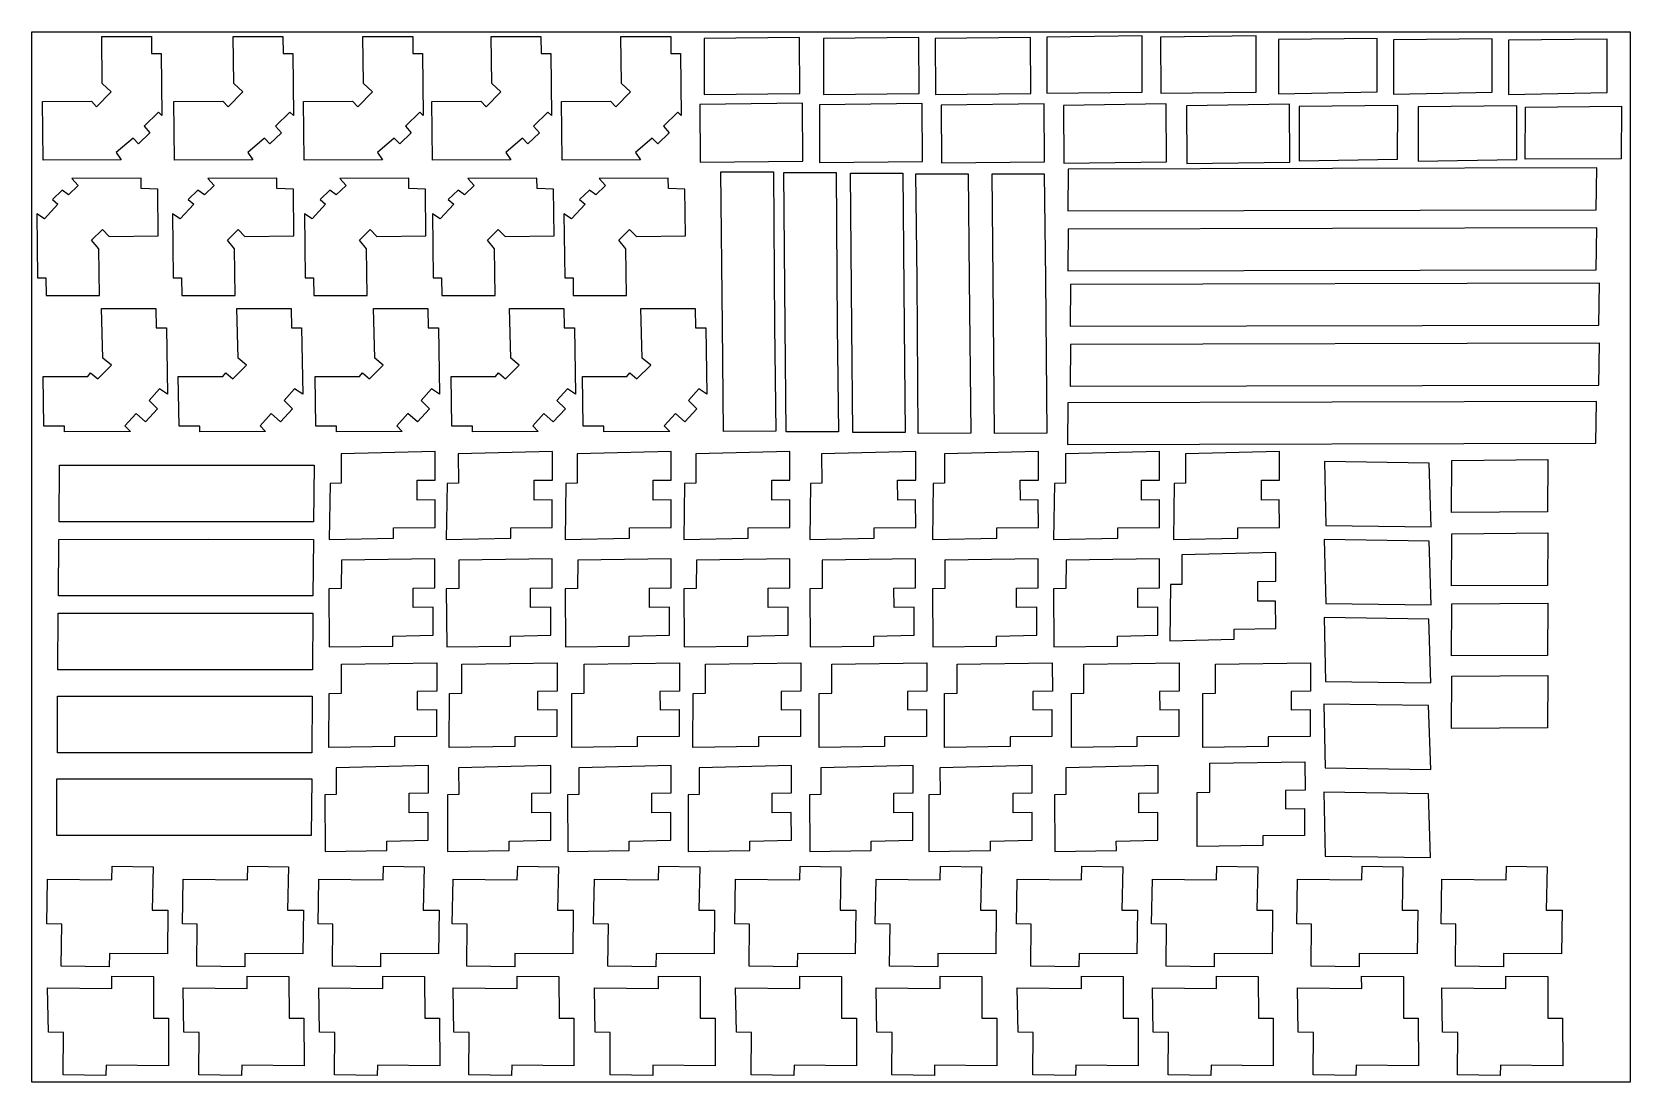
# Model space of a CAD drawing. Extents: x 144 to 1368, y 382 to 1220.
# Drawn here: x 784 to 1368, y 836 to 1220 of the extents above; entities that cross this region are included whole.
import ezdxf

# ---------------------------------------------------------------- set-up
doc = ezdxf.new("R2010")
doc.units = 0
doc.layers.add('Layer_1', color=7, linetype='CONTINUOUS')

msp = doc.modelspace()

# ---------------------------------------------------------------- linework, layer by layer
at = {"layer": 'Layer_1', "color": 1}
for points in [[(783.7868, 1220.044602), (1367.785692, 1220.044602)], [(1367.785692, 836.044316), (783.7868, 836.044316), (783.7868, 1220.044602)], [(1367.785692, 1220.044602), (1367.785692, 836.044316)]]:
    msp.add_lwpolyline(points, dxfattribs=at)
at = {"layer": 'Layer_1', "color": 5}
for points in [[(827.455867, 1218.4208), (827.527867, 1212.14739), (831.020872, 1212.15729), (831.284873, 1189.489656), (830.015871, 1190.740358), (824.790863, 1185.62065), (826.879866, 1183.207946), (822.71786, 1179.16674), (820.722857, 1181.221143), (814.603847, 1176.010535), (816.42785, 1173.239831), (787.854806, 1173.157231), (787.599806, 1194.647564), (805.515833, 1194.702264), (807.420836, 1192.647661), (812.785844, 1198.106969), (809.470839, 1201.163774), (809.271839, 1218.3672), (827.455867, 1218.4208)], [(875.50394, 1218.4208), (875.57594, 1212.14739), (879.068946, 1212.15729), (879.332946, 1189.489656), (878.063944, 1190.740358), (872.838936, 1185.62065), (874.927939, 1183.207946), (870.765933, 1179.16674), (868.77093, 1181.221143), (862.651921, 1176.010535), (864.476923, 1173.239831), (835.90288, 1173.157231), (835.648879, 1194.647564), (853.563907, 1194.702264), (855.46891, 1192.647661), (860.834918, 1198.106969), (857.518913, 1201.163774), (857.320913, 1218.3672), (875.50394, 1218.4208)], [(922.917013, 1218.4208), (922.989013, 1212.14739), (926.483018, 1212.15729), (926.746019, 1189.489656), (925.478017, 1190.740358), (920.253009, 1185.62065), (922.341012, 1183.207946), (918.179006, 1179.16674), (916.184002, 1181.221143), (910.064993, 1176.010535), (911.889996, 1173.239831), (883.315952, 1173.157231), (883.061952, 1194.647564), (900.976979, 1194.702264), (902.881982, 1192.647661), (908.24799, 1198.106969), (904.932985, 1201.163774), (904.733985, 1218.3672), (922.917013, 1218.4208)], [(969.780084, 1218.4208), (969.852084, 1212.14739), (973.34509, 1212.15729), (973.60909, 1189.489656), (972.340088, 1190.740358), (967.11508, 1185.62065), (969.204083, 1183.207946), (965.042077, 1179.16674), (963.047074, 1181.221143), (956.928065, 1176.010535), (958.752067, 1173.239831), (930.179024, 1173.157231), (929.924023, 1194.647564), (947.840051, 1194.702264), (949.745054, 1192.647661), (955.110062, 1198.106969), (951.795057, 1201.163774), (951.597057, 1218.3672), (969.780084, 1218.4208)], [(1017.196157, 1218.4208), (1017.268157, 1212.14739), (1020.762162, 1212.15729), (1021.025163, 1189.489656), (1019.757161, 1190.740358), (1014.532153, 1185.62065), (1016.621156, 1183.207946), (1012.45815, 1179.16674), (1010.463146, 1181.221143), (1004.345137, 1176.010535), (1006.16914, 1173.239831), (977.596096, 1173.157231), (977.341096, 1194.647564), (995.256123, 1194.702264), (997.161126, 1192.647661), (1002.527134, 1198.106969), (999.212129, 1201.163774), (999.013129, 1218.3672), (1017.196157, 1218.4208)], [(1029.495176, 1197.114567), (1064.360229, 1197.526068), (1064.318229, 1218.054499), (1029.447176, 1217.642399), (1029.495176, 1197.114567)], [(1073.081242, 1197.114567), (1107.945295, 1197.526068), (1107.905295, 1218.054499), (1073.033242, 1217.642399), (1073.081242, 1197.114567)], [(1113.925305, 1197.114567), (1148.785358, 1197.526068), (1148.745358, 1218.054499), (1113.875304, 1217.642399), (1113.925305, 1197.114567)], [(1154.655367, 1197.627568), (1189.52542, 1198.039069), (1189.47542, 1218.5675), (1154.605367, 1218.1554), (1154.655367, 1197.627568)], [(1196.30543, 1197.627568), (1231.175484, 1198.039069), (1231.125484, 1218.5675), (1196.25543, 1218.1554), (1196.30543, 1197.627568)], [(1239.285496, 1197.400168), (1275.345551, 1198.082969), (1275.365551, 1217.661999), (1239.295496, 1217.244898), (1239.285496, 1197.400168)], [(1281.34556, 1197.296768), (1317.405615, 1197.979569), (1317.425615, 1217.558599), (1281.36556, 1217.141498), (1281.34556, 1197.296768)], [(1323.415625, 1197.193368), (1359.46568, 1197.876169), (1359.48568, 1217.455199), (1323.425625, 1217.038098), (1323.415625, 1197.193368)], [(1027.842173, 1193.518462), (1027.941173, 1172.43023), (1065.546231, 1172.81703), (1065.42623, 1194.023663), (1027.842173, 1193.518462)], [(1071.54024, 1193.411062), (1071.63924, 1172.32283), (1109.245297, 1172.70963), (1109.125297, 1193.916263), (1071.54024, 1193.411062)], [(1116.065308, 1193.301562), (1116.165308, 1172.213429), (1153.775365, 1172.60023), (1153.655365, 1193.806762), (1116.065308, 1193.301562)], [(1160.715376, 1193.191861), (1160.815376, 1172.103629), (1198.415434, 1172.49043), (1198.295433, 1193.697062), (1160.715376, 1193.191861)], [(1205.735445, 1193.081261), (1205.835445, 1171.993029), (1243.435502, 1172.37983), (1243.315502, 1193.586462), (1205.735445, 1193.081261)], [(1246.815508, 1172.88143), (1282.865563, 1173.564231), (1282.885563, 1193.143261), (1246.825508, 1192.726161), (1246.815508, 1172.88143)], [(1290.335574, 1172.77443), (1326.395629, 1173.457231), (1326.415629, 1193.036361), (1290.355574, 1192.619261), (1290.335574, 1172.77443)], [(1329.495634, 1173.474531), (1329.575634, 1192.574461), (1364.725688, 1192.842561), (1364.555687, 1173.695932), (1329.495634, 1173.474531)], [(1055.172215, 1112.633738), (1055.581215, 1074.032679), (1036.517186, 1073.966679), (1036.108186, 1112.570738), (1035.573185, 1168.843324), (1054.738214, 1168.900024), (1055.172215, 1112.633738)], [(1078.09525, 1112.436738), (1078.50425, 1073.836679), (1059.441221, 1073.769679), (1059.032221, 1112.374738), (1058.49722, 1168.646524), (1077.661249, 1168.703224), (1078.09525, 1112.436738)], [(1102.475287, 1112.182738), (1102.885288, 1073.582679), (1083.825259, 1073.515679), (1083.416258, 1112.120738), (1082.881257, 1168.392524), (1102.045286, 1168.449224), (1102.475287, 1112.182738)], [(1107.255294, 1129.526764), (1106.845294, 1168.126823), (1125.915323, 1168.193423), (1126.325324, 1129.588764), (1126.855324, 1073.316678), (1107.695295, 1073.259678), (1107.255294, 1129.526764)], [(1135.055337, 1129.526764), (1134.645336, 1168.126823), (1153.715365, 1168.193423), (1154.115366, 1129.588764), (1154.655367, 1073.316678), (1135.485338, 1073.259678), (1135.055337, 1129.526764)], [(1355.685674, 1170.307827), (1162.405379, 1169.824226), (1162.305378, 1154.602803), (1355.415674, 1155.032803), (1355.685674, 1170.307827)], [(798.394823, 1166.440821), (800.732826, 1163.865817), (797.171821, 1160.533812), (794.844817, 1162.184814), (791.285812, 1158.759809), (793.272815, 1157.106806), (788.323807, 1151.648798), (785.530803, 1153.574801), (785.813803, 1130.068765), (788.859808, 1130.079765), (788.938808, 1123.628755), (808.413838, 1123.695755), (808.206837, 1140.746781), (805.584833, 1143.872786), (809.505839, 1147.849792), (812.027843, 1145.276788), (829.927871, 1145.426788), (829.72487, 1162.578815), (823.723861, 1162.836815), (823.680861, 1166.525821), (798.394823, 1166.440821)], [(848.002898, 1166.440821), (850.340902, 1163.865817), (846.779896, 1160.533812), (844.452893, 1162.184814), (840.893887, 1158.759809), (842.88089, 1157.106806), (837.931883, 1151.648798), (835.139879, 1153.574801), (835.421879, 1130.068765), (838.468884, 1130.079765), (838.546884, 1123.628755), (858.021914, 1123.695755), (857.814913, 1140.746781), (855.192909, 1143.872786), (859.113915, 1147.849792), (861.636919, 1145.276788), (879.535946, 1145.426788), (879.332946, 1162.578815), (873.331937, 1162.836815), (873.288937, 1166.525821), (848.002898, 1166.440821)], [(896.235972, 1166.440821), (898.572976, 1163.865817), (895.01297, 1160.533812), (892.685967, 1162.184814), (889.125961, 1158.759809), (891.113964, 1157.106806), (886.164957, 1151.648798), (883.371952, 1153.574801), (883.654953, 1130.068765), (886.700957, 1130.079765), (886.779958, 1123.628755), (906.254987, 1123.695755), (906.047987, 1140.746781), (903.425983, 1143.872786), (907.346989, 1147.849792), (909.868993, 1145.276788), (927.76902, 1145.426788), (927.56602, 1162.578815), (921.565011, 1162.836815), (921.522011, 1166.525821), (896.235972, 1166.440821)], [(943.035043, 1166.440821), (945.373047, 1163.865817), (941.812042, 1160.533812), (939.485038, 1162.184814), (935.926033, 1158.759809), (937.913036, 1157.106806), (932.964028, 1151.648798), (930.172024, 1153.574801), (930.454024, 1130.068765), (933.501029, 1130.079765), (933.579029, 1123.628755), (953.054059, 1123.695755), (952.847058, 1140.746781), (950.225054, 1143.872786), (954.14606, 1147.849792), (956.669064, 1145.276788), (974.569092, 1145.426788), (974.365091, 1162.578815), (968.364082, 1162.836815), (968.321082, 1166.525821), (943.035043, 1166.440821)], [(991.041117, 1166.440821), (993.37912, 1163.865817), (989.818115, 1160.533812), (987.491111, 1162.184814), (983.932106, 1158.759809), (985.919109, 1157.106806), (980.970101, 1151.648798), (978.178097, 1153.574801), (978.460098, 1130.068765), (981.507102, 1130.079765), (981.585102, 1123.628755), (1001.060132, 1123.695755), (1000.853132, 1140.746781), (998.231128, 1143.872786), (1002.152134, 1147.849792), (1004.675138, 1145.276788), (1022.575165, 1145.426788), (1022.371165, 1162.578815), (1016.370156, 1162.836815), (1016.327155, 1166.525821), (991.041117, 1166.440821)], [(1355.685674, 1148.361793), (1162.405379, 1147.877792), (1162.305378, 1132.656769), (1355.415674, 1133.08677), (1355.685674, 1148.361793)], [(1356.625675, 1128.124762), (1163.34538, 1127.641761), (1163.24538, 1112.419738), (1356.355675, 1112.849739), (1356.625675, 1128.124762)], [(829.096869, 1118.964748), (829.20487, 1111.871737), (832.959875, 1111.883737), (833.340876, 1087.6227), (830.403871, 1089.533703), (826.595866, 1085.319697), (829.67487, 1082.211692), (825.269864, 1077.517685), (821.827858, 1080.501689), (817.779852, 1076.047683), (819.755855, 1073.897679), (795.737818, 1073.776679), (795.702818, 1075.935682), (788.175807, 1075.891682), (787.889806, 1094.02171), (804.148831, 1094.10671), (805.218833, 1095.432712), (807.801837, 1093.162709), (812.814845, 1098.229716), (809.74384, 1100.73872), (809.223839, 1118.888748), (829.096869, 1118.964748)], [(878.474945, 1118.964748), (878.582945, 1111.871737), (882.336951, 1111.883737), (882.718951, 1087.6227), (879.780947, 1089.533703), (875.972941, 1085.319697), (879.052946, 1082.211692), (874.647939, 1077.517685), (871.204934, 1080.501689), (867.157928, 1076.047683), (869.132931, 1073.897679), (845.115894, 1073.776679), (845.079894, 1075.935682), (837.553882, 1075.891682), (837.267882, 1094.02171), (853.525907, 1094.10671), (854.596908, 1095.432712), (857.179912, 1093.162709), (862.19192, 1098.229716), (859.121915, 1100.73872), (858.601914, 1118.888748), (878.474945, 1118.964748)], [(928.462021, 1118.964748), (928.570021, 1111.871737), (932.324027, 1111.883737), (932.706028, 1087.6227), (929.769023, 1089.533703), (925.960017, 1085.319697), (929.040022, 1082.211692), (924.635015, 1077.517685), (921.19201, 1080.501689), (917.145004, 1076.047683), (919.120007, 1073.897679), (895.10297, 1073.776679), (895.06797, 1075.935682), (887.540959, 1075.891682), (887.254958, 1094.02171), (903.512983, 1094.10671), (904.583985, 1095.432712), (907.166989, 1093.162709), (912.179996, 1098.229716), (909.108992, 1100.73872), (908.588991, 1118.888748), (928.462021, 1118.964748)], [(978.141097, 1118.964748), (978.249097, 1111.871737), (982.003103, 1111.883737), (982.385104, 1087.6227), (979.447099, 1089.533703), (975.639093, 1085.319697), (978.719098, 1082.211692), (974.314091, 1077.517685), (970.871086, 1080.501689), (966.82408, 1076.047683), (968.799083, 1073.897679), (944.781046, 1073.776679), (944.746046, 1075.935682), (937.220035, 1075.891682), (936.934034, 1094.02171), (953.192059, 1094.10671), (954.263061, 1095.432712), (956.846065, 1093.162709), (961.858072, 1098.229716), (958.788068, 1100.73872), (958.268067, 1118.888748), (978.141097, 1118.964748)], [(1026.177171, 1118.964748), (1026.285171, 1111.871737), (1030.040176, 1111.883737), (1030.422177, 1087.6227), (1027.484173, 1089.533703), (1023.676167, 1085.319697), (1026.755171, 1082.211692), (1022.350165, 1077.517685), (1018.908159, 1080.501689), (1014.860153, 1076.047683), (1016.836156, 1073.897679), (992.81812, 1073.776679), (992.783119, 1075.935682), (985.256108, 1075.891682), (984.970108, 1094.02171), (1001.229132, 1094.10671), (1002.299134, 1095.432712), (1004.882138, 1093.162709), (1009.895146, 1098.229716), (1006.824141, 1100.73872), (1006.30414, 1118.888748), (1026.177171, 1118.964748)], [(1356.625675, 1106.178729), (1163.34538, 1105.695728), (1163.24538, 1090.473705), (1356.355675, 1090.903705), (1356.625675, 1106.178729)], [(1355.575674, 1084.935696), (1162.285378, 1084.452695), (1162.185378, 1069.230672), (1355.305673, 1069.660673), (1355.575674, 1084.935696)], [(892.402966, 1034.435619), (915.960002, 1034.96762), (915.950002, 1038.689625), (931.135025, 1038.860626), (931.111025, 1048.936641), (924.564015, 1048.861641), (924.546015, 1056.123652), (931.184025, 1056.198652), (931.160025, 1066.637668), (896.776973, 1065.795667), (896.804973, 1054.99565), (892.710967, 1054.95065), (892.402966, 1034.435619)], [(935.201032, 1034.435619), (958.758068, 1034.96762), (958.748067, 1038.689625), (973.933091, 1038.860626), (973.909091, 1048.936641), (967.362081, 1048.861641), (967.344081, 1056.123652), (973.982091, 1056.198652), (973.958091, 1066.637668), (939.575038, 1065.795667), (939.603038, 1054.99565), (935.509032, 1054.95065), (935.201032, 1034.435619)], [(978.635098, 1034.435619), (1002.192134, 1034.96762), (1002.182134, 1038.689625), (1017.367157, 1038.860626), (1017.343157, 1048.936641), (1010.796147, 1048.861641), (1010.778147, 1056.123652), (1017.416157, 1056.198652), (1017.392157, 1066.637668), (983.009105, 1065.795667), (983.037105, 1054.99565), (978.943098, 1054.95065), (978.635098, 1034.435619)], [(1021.999164, 1034.435619), (1045.5562, 1034.96762), (1045.5462, 1038.689625), (1060.731223, 1038.860626), (1060.706223, 1048.936641), (1054.159213, 1048.861641), (1054.142213, 1056.123652), (1060.780223, 1056.198652), (1060.756223, 1066.637668), (1026.372171, 1065.795667), (1026.401171, 1054.99565), (1022.307165, 1054.95065), (1021.999164, 1034.435619)], [(1067.999234, 1034.435619), (1091.55627, 1034.96762), (1091.54627, 1038.689625), (1106.735294, 1038.860626), (1106.705294, 1048.936641), (1100.160284, 1048.861641), (1100.142284, 1056.123652), (1106.785294, 1056.198652), (1106.755294, 1066.637668), (1072.373241, 1065.795667), (1072.401241, 1054.99565), (1068.307235, 1054.95065), (1067.999234, 1034.435619)], [(1112.825303, 1034.435619), (1136.385339, 1034.96762), (1136.375339, 1038.689625), (1151.555362, 1038.860626), (1151.535362, 1048.936641), (1144.985352, 1048.861641), (1144.975352, 1056.123652), (1151.605362, 1056.198652), (1151.585362, 1066.637668), (1117.20531, 1065.795667), (1117.22531, 1054.99565), (1113.135303, 1054.95065), (1112.825303, 1034.435619)], [(1157.095371, 1034.435619), (1180.655407, 1034.96762), (1180.645406, 1038.689625), (1195.82543, 1038.860626), (1195.80543, 1048.936641), (1189.25542, 1048.861641), (1189.23542, 1056.123652), (1195.87543, 1056.198652), (1195.85543, 1066.637668), (1161.475377, 1065.795667), (1161.495377, 1054.99565), (1157.405371, 1054.95065), (1157.095371, 1034.435619)], [(1200.905437, 1034.435619), (1224.465473, 1034.96762), (1224.455473, 1038.689625), (1239.645497, 1038.860626), (1239.615497, 1048.936641), (1233.065487, 1048.861641), (1233.055487, 1056.123652), (1239.685497, 1056.198652), (1239.665497, 1066.637668), (1205.285444, 1065.795667), (1205.315444, 1054.99565), (1201.215438, 1054.95065), (1200.905437, 1034.435619)], [(1256.135522, 1062.926662), (1256.645523, 1039.555627), (1295.165581, 1039.058626), (1294.40558, 1062.359662), (1256.135522, 1062.926662)], [(1302.565593, 1044.280634), (1302.655593, 1063.380663), (1337.805647, 1063.648664), (1337.635646, 1044.501634), (1302.565593, 1044.280634)], [(848.585899, 1040.872629), (793.716815, 1040.848629), (793.805815, 1061.56666), (848.675899, 1061.58966), (886.897958, 1061.56666), (886.687957, 1040.848629), (848.585899, 1040.872629)], [(848.374899, 1013.806587), (793.505815, 1013.783587), (793.594815, 1034.500619), (848.464899, 1034.523619), (886.686957, 1034.500619), (886.476957, 1013.783587), (848.374899, 1013.806587)], [(1256.065522, 1034.433619), (1256.575523, 1011.062583), (1295.095581, 1010.565582), (1294.33558, 1033.866618), (1256.065522, 1034.433619)], [(1302.565593, 1017.458593), (1302.655593, 1036.557622), (1337.805647, 1036.825623), (1337.635646, 1017.679593), (1302.565593, 1017.458593)], [(1199.565435, 997.437562), (1223.125471, 997.969563), (1223.115471, 1001.691569), (1238.305495, 1001.862569), (1238.275495, 1011.938585), (1231.725485, 1011.863584), (1231.715485, 1019.125596), (1238.345495, 1019.200596), (1238.325495, 1029.639612), (1203.945442, 1028.79761), (1203.965442, 1017.997594), (1199.875436, 1017.952594), (1199.565435, 997.437562)], [(892.272966, 1016.368591), (892.421966, 995.195559), (915.713002, 995.396559), (915.704002, 999.045565), (930.454024, 999.447565), (930.430024, 1009.653581), (923.085013, 1009.568581), (923.069013, 1016.678592), (930.988025, 1016.770592), (930.966025, 1027.321608), (896.878973, 1026.897607), (896.821973, 1016.502592), (892.272966, 1016.368591)], [(935.201032, 1016.368591), (935.350032, 995.195559), (958.641067, 995.396559), (958.632067, 999.045565), (973.38209, 999.447565), (973.35809, 1009.653581), (966.013079, 1009.568581), (965.997079, 1016.678592), (973.916091, 1016.770592), (973.894091, 1027.321608), (939.807039, 1026.897607), (939.750038, 1016.502592), (935.201032, 1016.368591)], [(978.635098, 1016.368591), (978.784098, 995.195559), (1002.075134, 995.396559), (1002.066134, 999.045565), (1016.816156, 999.447565), (1016.792156, 1009.653581), (1009.447145, 1009.568581), (1009.431145, 1016.678592), (1017.350157, 1016.770592), (1017.328157, 1027.321608), (983.241105, 1026.897607), (983.184105, 1016.502592), (978.635098, 1016.368591)], [(1021.999164, 1016.368591), (1022.148164, 995.195559), (1045.4392, 995.396559), (1045.4302, 999.045565), (1060.180222, 999.447565), (1060.156222, 1009.653581), (1052.811211, 1009.568581), (1052.795211, 1016.678592), (1060.714223, 1016.770592), (1060.692223, 1027.321608), (1026.605171, 1026.897607), (1026.548171, 1016.502592), (1021.999164, 1016.368591)], [(1067.999234, 1016.368591), (1068.148235, 995.195559), (1091.43927, 995.396559), (1091.43027, 999.045565), (1106.175293, 999.447565), (1106.155293, 1009.653581), (1098.811281, 1009.568581), (1098.795281, 1016.678592), (1106.715294, 1016.770592), (1106.695294, 1027.321608), (1072.605241, 1026.897607), (1072.548241, 1016.502592), (1067.999234, 1016.368591)], [(1112.825303, 1016.368591), (1112.975303, 995.195559), (1136.265339, 995.396559), (1136.255339, 999.045565), (1151.005361, 999.447565), (1150.985361, 1009.653581), (1143.63535, 1009.568581), (1143.62535, 1016.678592), (1151.545362, 1016.770592), (1151.515362, 1027.321608), (1117.43531, 1026.897607), (1117.37531, 1016.502592), (1112.825303, 1016.368591)], [(1157.095371, 1016.368591), (1157.245371, 995.195559), (1180.535406, 995.396559), (1180.525406, 999.045565), (1195.275429, 999.447565), (1195.255429, 1009.653581), (1187.905418, 1009.568581), (1187.895418, 1016.678592), (1195.81543, 1016.770592), (1195.78543, 1027.321608), (1161.705378, 1026.897607), (1161.645377, 1016.502592), (1157.095371, 1016.368591)], [(1302.565593, 991.854554), (1302.655593, 1010.954583), (1337.805647, 1011.222583), (1337.635646, 992.076554), (1302.565593, 991.854554)], [(848.163899, 986.759546), (793.294815, 986.736546), (793.383815, 1007.453578), (848.253899, 1007.477578), (886.476957, 1007.453578), (886.265957, 986.736546), (848.163899, 986.759546)], [(1255.995522, 1005.868575), (1256.505522, 982.49654), (1295.025581, 982.000539), (1294.26558, 1005.300574), (1255.995522, 1005.868575)], [(892.331966, 958.335503), (892.357966, 978.190533), (896.943973, 978.247533), (896.925973, 988.865549), (931.729026, 989.30455), (931.743026, 978.946534), (924.597015, 978.855534), (924.607015, 972.209524), (931.581026, 972.298524), (931.597026, 962.459509), (916.272003, 962.262509), (916.278003, 958.723503), (892.331966, 958.335503)], [(936.288033, 958.335503), (936.314033, 978.190533), (940.90004, 978.247533), (940.88204, 988.865549), (975.685093, 989.30455), (975.699093, 978.946534), (968.553082, 978.855534), (968.563082, 972.209524), (975.537093, 972.298524), (975.553093, 962.459509), (960.22807, 962.262509), (960.23407, 958.723503), (936.288033, 958.335503)], [(981.024102, 958.335503), (981.050102, 978.190533), (985.636109, 978.247533), (985.618109, 988.865549), (1020.421162, 989.30455), (1020.435162, 978.946534), (1013.289151, 978.855534), (1013.299151, 972.209524), (1020.273161, 972.298524), (1020.289162, 962.459509), (1004.964138, 962.262509), (1004.970138, 958.723503), (981.024102, 958.335503)], [(1025.354169, 958.335503), (1025.380169, 978.190533), (1029.966176, 978.247533), (1029.948176, 988.865549), (1064.751229, 989.30455), (1064.765229, 978.946534), (1057.619219, 978.855534), (1057.629219, 972.209524), (1064.603229, 972.298524), (1064.619229, 962.459509), (1049.294206, 962.262509), (1049.300206, 958.723503), (1025.354169, 958.335503)], [(1071.43924, 958.335503), (1071.46524, 978.190533), (1076.052247, 978.247533), (1076.034247, 988.865549), (1110.8353, 989.30455), (1110.8553, 978.946534), (1103.705289, 978.855534), (1103.715289, 972.209524), (1110.6853, 972.298524), (1110.7053, 962.459509), (1095.379276, 962.262509), (1095.386276, 958.723503), (1071.43924, 958.335503)], [(1117.26531, 958.335503), (1117.29531, 978.190533), (1121.885317, 978.247533), (1121.865317, 988.865549), (1156.66537, 989.30455), (1156.67537, 978.946534), (1149.535359, 978.855534), (1149.545359, 972.209524), (1156.51537, 972.298524), (1156.53537, 962.459509), (1141.205346, 962.262509), (1141.215346, 958.723503), (1117.26531, 958.335503)], [(1163.61538, 958.335503), (1163.645381, 978.190533), (1168.225388, 978.247533), (1168.215388, 988.865549), (1203.015441, 989.30455), (1203.025441, 978.946534), (1195.88543, 978.855534), (1195.89543, 972.209524), (1202.86544, 972.298524), (1202.88544, 962.459509), (1187.555417, 962.262509), (1187.565417, 958.723503), (1163.61538, 958.335503)], [(1211.655454, 958.335503), (1211.675454, 978.190533), (1216.265461, 978.247533), (1216.245461, 988.865549), (1251.045514, 989.30455), (1251.065514, 978.946534), (1243.915503, 978.855534), (1243.925503, 972.209524), (1250.905514, 972.298524), (1250.915514, 962.459509), (1235.59549, 962.262509), (1235.59549, 958.723503), (1211.655454, 958.335503)], [(1302.565593, 965.337513), (1302.655593, 984.437543), (1337.805647, 984.705543), (1337.635646, 965.558514), (1302.565593, 965.337513)], [(847.927898, 956.4925), (793.058814, 956.4685), (793.147814, 977.186531), (848.017898, 977.209532), (886.240957, 977.186531), (886.029956, 956.4685), (847.927898, 956.4925)], [(1255.915521, 974.266527), (1256.425522, 950.895491), (1294.945581, 950.398491), (1294.19558, 973.699526), (1255.915521, 974.266527)], [(1209.595451, 922.133447), (1209.625451, 941.988478), (1214.215458, 942.045478), (1214.195458, 952.663494), (1248.995511, 953.102495), (1249.015511, 942.744479), (1241.8655, 942.653479), (1241.8755, 936.007469), (1248.845511, 936.096469), (1248.865511, 926.257454), (1233.535487, 926.060453), (1233.545487, 922.521448), (1209.595451, 922.133447)], [(847.691898, 926.225454), (792.822814, 926.201454), (792.911814, 946.919485), (847.781898, 946.942485), (886.004956, 946.919485), (885.793956, 926.201454), (847.691898, 926.225454)], [(890.904964, 920.308445), (913.415998, 920.699445), (913.409998, 924.15145), (928.624021, 924.529451), (928.607021, 934.624466), (921.645011, 934.530466), (921.634011, 941.692477), (928.683022, 941.787477), (928.670022, 951.796493), (894.95197, 951.007491), (894.96797, 941.168476), (890.862964, 941.115476), (890.904964, 920.308445)], [(935.674032, 920.308445), (958.185067, 920.699445), (958.179067, 924.15145), (973.39309, 924.529451), (973.37609, 934.624466), (966.414079, 934.530466), (966.403079, 941.692477), (973.45209, 941.787477), (973.44009, 951.796493), (939.721038, 951.007491), (939.738038, 941.168476), (935.632032, 941.115476), (935.674032, 920.308445)], [(979.565099, 920.308445), (1002.077134, 920.699445), (1002.070134, 924.15145), (1017.284157, 924.529451), (1017.268157, 934.624466), (1010.305146, 934.530466), (1010.294146, 941.692477), (1017.343157, 941.787477), (1017.331157, 951.796493), (983.612105, 951.007491), (983.629106, 941.168476), (979.523099, 941.115476), (979.565099, 920.308445)], [(1023.582167, 920.308445), (1046.094201, 920.699445), (1046.087201, 924.15145), (1061.302224, 924.529451), (1061.285224, 934.624466), (1054.323214, 934.530466), (1054.312213, 941.692477), (1061.361224, 941.787477), (1061.348224, 951.796493), (1027.630173, 951.007491), (1027.646173, 941.168476), (1023.541166, 941.115476), (1023.582167, 920.308445)], [(1067.990234, 920.308445), (1090.502269, 920.699445), (1090.495269, 924.15145), (1105.705292, 924.529451), (1105.695292, 934.624466), (1098.731281, 934.530466), (1098.720281, 941.692477), (1105.765292, 941.787477), (1105.755292, 951.796493), (1072.038241, 951.007491), (1072.054241, 941.168476), (1067.948234, 941.115476), (1067.990234, 920.308445)], [(1111.575301, 920.308445), (1134.085335, 920.699445), (1134.075335, 924.15145), (1149.295359, 924.529451), (1149.275359, 934.624466), (1142.315348, 934.530466), (1142.305348, 941.692477), (1149.355359, 941.787477), (1149.335359, 951.796493), (1115.615307, 951.007491), (1115.635307, 941.168476), (1111.525301, 941.115476), (1111.575301, 920.308445)], [(1157.555371, 920.308445), (1180.065406, 920.699445), (1180.055406, 924.15145), (1195.275429, 924.529451), (1195.255429, 934.624466), (1188.295418, 934.530466), (1188.285418, 941.692477), (1195.325429, 941.787477), (1195.315429, 951.796493), (1161.595377, 951.007491), (1161.615377, 941.168476), (1157.505371, 941.115476), (1157.555371, 920.308445)], [(1255.835521, 942.064478), (1256.345522, 918.693442), (1294.865581, 918.196441), (1294.11558, 941.497477), (1255.835521, 942.064478)], [(813.114845, 915.047437), (828.038868, 914.701436), (827.708867, 898.922412), (833.451876, 898.864412), (833.262876, 882.899387), (812.090843, 883.085388), (812.048843, 878.13138), (794.486817, 878.400381), (794.648817, 893.800404), (789.232809, 893.849404), (789.521809, 910.192429), (812.984845, 909.941429), (813.114845, 915.047437)], [(862.635921, 915.047437), (877.559943, 914.701436), (877.229943, 898.922412), (882.972952, 898.864412), (882.783951, 882.899387), (861.612919, 883.085388), (861.569919, 878.13138), (844.008892, 878.400381), (844.169892, 893.800404), (838.753884, 893.849404), (839.042885, 910.192429), (862.50592, 909.941429), (862.635921, 915.047437)], [(912.201996, 915.047437), (927.125019, 914.701436), (926.795019, 898.922412), (932.538027, 898.864412), (932.349027, 882.899387), (911.177995, 883.085388), (911.134995, 878.13138), (893.573968, 878.400381), (893.734968, 893.800404), (888.31896, 893.849404), (888.60796, 910.192429), (912.070996, 909.941429), (912.201996, 915.047437)], [(961.285071, 915.047437), (976.208094, 914.701436), (975.879094, 898.922412), (981.621102, 898.864412), (981.433102, 882.899387), (960.26107, 883.085388), (960.21807, 878.13138), (942.657043, 878.400381), (942.818043, 893.800404), (937.402035, 893.849404), (937.692035, 910.192429), (961.154071, 909.941429), (961.285071, 915.047437)], [(1012.90115, 915.047437), (1027.824173, 914.701436), (1027.495173, 898.922412), (1033.237181, 898.864412), (1033.049181, 882.899387), (1011.877149, 883.085388), (1011.834149, 878.13138), (994.273122, 878.400381), (994.434122, 893.800404), (989.019114, 893.849404), (989.308114, 910.192429), (1012.77015, 909.941429), (1012.90115, 915.047437)], [(1064.517229, 915.047437), (1079.440252, 914.701436), (1079.111251, 898.922412), (1084.85326, 898.864412), (1084.66526, 882.899387), (1063.493228, 883.085388), (1063.451227, 878.13138), (1045.889201, 878.400381), (1046.050201, 893.800404), (1040.635193, 893.849404), (1040.924193, 910.192429), (1064.387229, 909.941429), (1064.517229, 915.047437)], [(1115.835307, 915.047437), (1130.76533, 914.701436), (1130.43533, 898.922412), (1136.175339, 898.864412), (1135.985338, 882.899387), (1114.815306, 883.085388), (1114.775306, 878.13138), (1097.211279, 878.400381), (1097.372279, 893.800404), (1091.957271, 893.849404), (1092.246271, 910.192429), (1115.705307, 909.941429), (1115.835307, 915.047437)], [(1167.455386, 915.047437), (1182.375409, 914.701436), (1182.045409, 898.922412), (1187.795417, 898.864412), (1187.605417, 882.899387), (1166.435385, 883.085388), (1166.385385, 878.13138), (1148.825358, 878.400381), (1148.985358, 893.800404), (1143.57535, 893.849404), (1143.86535, 910.192429), (1167.325386, 909.941429), (1167.455386, 915.047437)], [(1216.845462, 915.047437), (1231.775485, 914.701436), (1231.445484, 898.922412), (1237.185493, 898.864412), (1236.995493, 882.899387), (1215.82546, 883.085388), (1215.78546, 878.13138), (1198.215433, 878.400381), (1198.385434, 893.800404), (1192.965425, 893.849404), (1193.255426, 910.192429), (1216.715462, 909.941429), (1216.845462, 915.047437)], [(1269.885543, 915.047437), (1284.805566, 914.701436), (1284.475565, 898.922412), (1290.215574, 898.864412), (1290.035574, 882.899387), (1268.855541, 883.085388), (1268.815541, 878.13138), (1251.255514, 878.400381), (1251.415515, 893.800404), (1245.995506, 893.849404), (1246.285507, 910.192429), (1269.755543, 909.941429), (1269.885543, 915.047437)], [(1322.605623, 915.047437), (1337.525646, 914.701436), (1337.195646, 898.922412), (1342.935654, 898.864412), (1342.745654, 882.899387), (1321.575622, 883.085388), (1321.535622, 878.13138), (1303.975595, 878.400381), (1304.135595, 893.800404), (1298.715587, 893.849404), (1299.005587, 910.192429), (1322.475623, 909.941429), (1322.605623, 915.047437)], [(812.942845, 874.731375), (828.195868, 874.591375), (828.239868, 859.431352), (833.646876, 859.376351), (833.692876, 841.926325), (810.936842, 842.213325), (810.831842, 838.44932), (795.249818, 838.63532), (795.355818, 854.197344), (789.791809, 854.261344), (789.521809, 870.509368), (812.960845, 870.284368), (812.942845, 874.731375)], [(862.46392, 874.731375), (877.716944, 874.591375), (877.761944, 859.431352), (883.167952, 859.376351), (883.213952, 841.926325), (860.458917, 842.213325), (860.352917, 838.44932), (844.770893, 838.63532), (844.876894, 854.197344), (839.312885, 854.261344), (839.042885, 870.509368), (862.48192, 870.284368), (862.46392, 874.731375)], [(912.028996, 874.731375), (927.283019, 874.591375), (927.327019, 859.431352), (932.733028, 859.376351), (932.779028, 841.926325), (910.023993, 842.213325), (909.918993, 838.44932), (894.336969, 838.63532), (894.441969, 854.197344), (888.878961, 854.261344), (888.60796, 870.509368), (912.046996, 870.284368), (912.028996, 874.731375)], [(961.112071, 874.731375), (976.366094, 874.591375), (976.410094, 859.431352), (981.817103, 859.376351), (981.862103, 841.926325), (959.107068, 842.213325), (959.002068, 838.44932), (943.420044, 838.63532), (943.525044, 854.197344), (937.962036, 854.261344), (937.692035, 870.509368), (961.131071, 870.284368), (961.112071, 874.731375)], [(1012.72815, 874.731375), (1027.982173, 874.591375), (1028.026173, 859.431352), (1033.433182, 859.376351), (1033.478182, 841.926325), (1010.723147, 842.213325), (1010.618147, 838.44932), (995.036123, 838.63532), (995.141123, 854.197344), (989.578115, 854.261344), (989.308114, 870.509368), (1012.74715, 870.284368), (1012.72815, 874.731375)], [(1064.344229, 874.731375), (1079.598252, 874.591375), (1079.642252, 859.431352), (1085.04926, 859.376351), (1085.094261, 841.926325), (1062.339226, 842.213325), (1062.234226, 838.44932), (1046.652202, 838.63532), (1046.757202, 854.197344), (1041.194193, 854.261344), (1040.924193, 870.509368), (1064.363229, 870.284368), (1064.344229, 874.731375)], [(1115.665307, 874.731375), (1130.925331, 874.591375), (1130.965331, 859.431352), (1136.375339, 859.376351), (1136.415339, 841.926325), (1113.665304, 842.213325), (1113.555304, 838.44932), (1097.97428, 838.63532), (1098.08028, 854.197344), (1092.516272, 854.261344), (1092.246271, 870.509368), (1115.685307, 870.284368), (1115.665307, 874.731375)], [(1167.285386, 874.731375), (1182.535409, 874.591375), (1182.585409, 859.431352), (1187.985418, 859.376351), (1188.035418, 841.926325), (1165.275383, 842.213325), (1165.175383, 838.44932), (1149.595359, 838.63532), (1149.695359, 854.197344), (1144.135351, 854.261344), (1143.86535, 870.509368), (1167.305386, 870.284368), (1167.285386, 874.731375)], [(1216.675462, 874.731375), (1231.925485, 874.591375), (1231.975485, 859.431352), (1237.375493, 859.376351), (1237.425493, 841.926325), (1214.665458, 842.213325), (1214.565458, 838.44932), (1198.985435, 838.63532), (1199.085435, 854.197344), (1193.525426, 854.261344), (1193.255426, 870.509368), (1216.695462, 870.284368), (1216.675462, 874.731375)], [(1269.705543, 874.731375), (1284.965566, 874.591375), (1285.005566, 859.431352), (1290.415574, 859.376351), (1290.455574, 841.926325), (1267.70554, 842.213325), (1267.595539, 838.44932), (1252.015516, 838.63532), (1252.125516, 854.197344), (1246.555507, 854.261344), (1246.285507, 870.509368), (1269.725543, 870.284368), (1269.705543, 874.731375)], [(1322.425623, 874.731375), (1337.685646, 874.591375), (1337.725646, 859.431352), (1343.135655, 859.376351), (1343.175655, 841.926325), (1320.42562, 842.213325), (1320.31562, 838.44932), (1304.735596, 838.63532), (1304.845596, 854.197344), (1299.275588, 854.261344), (1299.005587, 870.509368), (1322.445623, 870.284368), (1322.425623, 874.731375)]]:
    msp.add_lwpolyline(points, dxfattribs=at)

doc.saveas('drawing.dxf')
